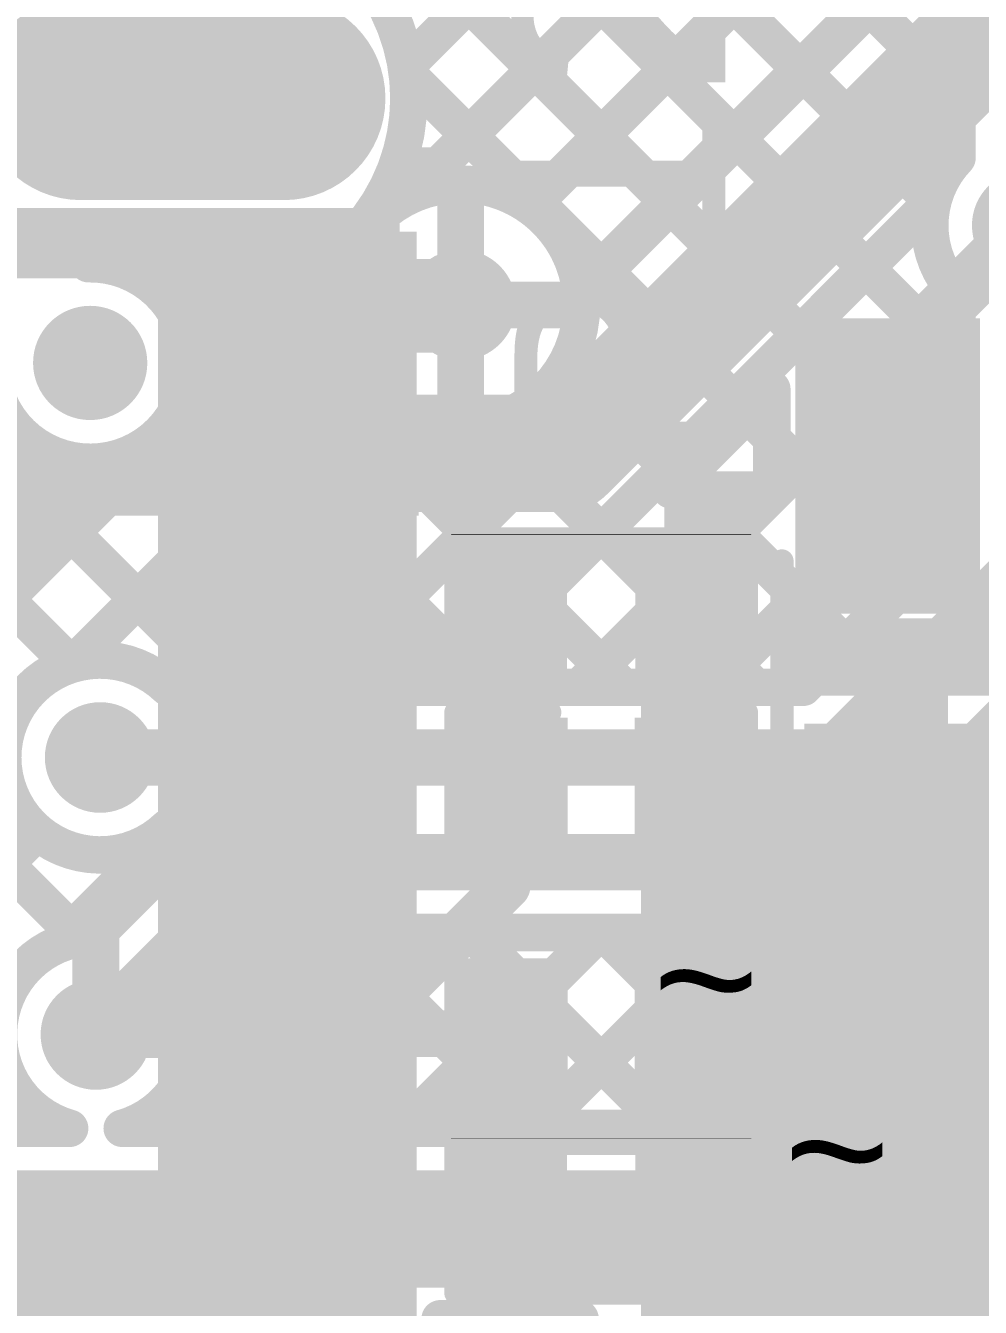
# Model space of a CAD drawing. Header units: millimetres. Extents: x -0.08 to 7.12, y -0.08 to 3.98.
# Drawn here: x 0.1001 to 0.304, y 1.9739 to 2.2477 of the extents above; entities that cross this region are included whole.
import ezdxf

# ---------------------------------------------------------------- set-up
doc = ezdxf.new("R2010")
doc.units = ezdxf.units.MM
doc.header["$MEASUREMENT"] = 0
for name, color, linetype in [('BottomLayer', 5, 'Continuous'), ('BottomSolder', 6, 'Continuous'), ('MultiLayer', 9, 'Continuous'), ('PadHoleLayer', 156, 'Continuous'), ('TopLayer', 1, 'Continuous'), ('TopOverlay', 2, 'Continuous'), ('TopPaste', 8, 'Continuous'), ('TopSolder', 216, 'Continuous'), ('ViaHoleLayer', 16, 'Continuous')]:
    doc.layers.add(name, color=color, linetype=linetype)
doc.styles.add('Arial', font='', dxfattribs={"height": 0.2})
doc.styles.get('Arial').set_extended_font_data('Arial')

# ---------------------------------------------------------------- blocks, each defined once
blk = doc.blocks.new('TYPE_C_31_M_12__19')
at = {"layer": 'BottomLayer'}
h = blk.add_hatch(color=5, dxfattribs=at)
edge = h.paths.add_edge_path()
edge.add_arc((-0.04429, -0.00079), 0.01772, 0, 180)
edge.add_line((-0.06201, -0.00079), (-0.06201, -0.04409))
edge.add_arc((-0.04429, -0.04409), 0.01772, 180, 360)
edge.add_line((-0.02657, -0.04409), (-0.02657, -0.00079))
at = {"layer": 'BottomSolder'}
h = blk.add_hatch(color=6, dxfattribs=at)
edge = h.paths.add_edge_path()
edge.add_arc((-0.04429, -0.00079), 0.02172, 0, 180)
edge.add_line((-0.06601, -0.00079), (-0.06601, -0.04409))
edge.add_arc((-0.04429, -0.04409), 0.02172, 180, 360)
edge.add_line((-0.02257, -0.04409), (-0.02257, -0.00079))
h = blk.add_hatch(color=6, dxfattribs=at)
edge = h.paths.add_edge_path()
edge.add_arc((0.0122, -0.04213), 0.004, 0, 360)
at = {"layer": 'MultiLayer'}
h = blk.add_hatch(color=9, dxfattribs=at)
edge = h.paths.add_edge_path()
edge.add_arc((-0.04429, -0.00079), 0.01772, 0, 180)
edge.add_line((-0.06201, -0.00079), (-0.06201, -0.04409))
edge.add_arc((-0.04429, -0.04409), 0.01772, 180, 360)
edge.add_line((-0.02657, -0.04409), (-0.02657, -0.00079))
at = {"layer": 'PadHoleLayer'}
h = blk.add_hatch(color=156, dxfattribs=at)
edge = h.paths.add_edge_path()
edge.add_arc((-0.04429, -0.04409), 0.01181, 180, 360)
edge.add_line((-0.03248, -0.04409), (-0.03248, -0.00079))
edge.add_arc((-0.04429, -0.00079), 0.01181, 0, 180)
edge.add_line((-0.0561, -0.00079), (-0.0561, -0.04409))
h = blk.add_hatch(color=156, dxfattribs=at)
edge = h.paths.add_edge_path()
edge.add_arc((0.0122, -0.04213), 0.0122, 0, 360)
at = {"layer": 'TopLayer'}
for points in [[(-0.01181, 0.02362), (0.01181, 0.02362), (0.01181, -0.02362), (-0.01181, -0.02362)], [(0.01969, 0.02362), (0.04331, 0.02362), (0.04331, -0.02362), (0.01969, -0.02362)], [(0.05118, 0.02362), (0.06299, 0.02362), (0.06299, -0.02362), (0.05118, -0.02362)], [(0.07087, 0.02362), (0.08268, 0.02362), (0.08268, -0.02362), (0.07087, -0.02362)], [(0.09055, 0.02362), (0.10236, 0.02362), (0.10236, -0.02362), (0.09055, -0.02362)], [(0.11024, 0.02362), (0.12205, 0.02362), (0.12205, -0.02362), (0.11024, -0.02362)], [(0.14173, -0.02362), (0.12992, -0.02362), (0.12992, 0.02362), (0.14173, 0.02362)], [(0.16142, -0.02362), (0.14961, -0.02362), (0.14961, 0.02362), (0.16142, 0.02362)], [(0.1811, -0.02362), (0.16929, -0.02362), (0.16929, 0.02362), (0.1811, 0.02362)], [(0.20079, -0.02362), (0.18898, -0.02362), (0.18898, 0.02362), (0.20079, 0.02362)], [(0.23228, -0.02362), (0.20866, -0.02362), (0.20866, 0.02362), (0.23228, 0.02362)]]:
    blk.add_hatch(color=1, dxfattribs=at).paths.add_polyline_path(points)
h = blk.add_hatch(color=1, dxfattribs=at)
edge = h.paths.add_edge_path()
edge.add_arc((-0.04429, -0.00079), 0.01772, 0, 180)
edge.add_line((-0.06201, -0.00079), (-0.06201, -0.04409))
edge.add_arc((-0.04429, -0.04409), 0.01772, 180, 360)
edge.add_line((-0.02657, -0.04409), (-0.02657, -0.00079))
at = {"layer": 'TopPaste'}
for points in [[(-0.01181, 0.02362), (0.01181, 0.02362), (0.01181, -0.02362), (-0.01181, -0.02362)], [(0.01969, 0.02362), (0.04331, 0.02362), (0.04331, -0.02362), (0.01969, -0.02362)], [(0.05118, 0.02362), (0.06299, 0.02362), (0.06299, -0.02362), (0.05118, -0.02362)], [(0.07087, 0.02362), (0.08268, 0.02362), (0.08268, -0.02362), (0.07087, -0.02362)], [(0.09055, 0.02362), (0.10236, 0.02362), (0.10236, -0.02362), (0.09055, -0.02362)], [(0.11024, 0.02362), (0.12205, 0.02362), (0.12205, -0.02362), (0.11024, -0.02362)], [(0.14173, -0.02362), (0.12992, -0.02362), (0.12992, 0.02362), (0.14173, 0.02362)], [(0.16142, -0.02362), (0.14961, -0.02362), (0.14961, 0.02362), (0.16142, 0.02362)], [(0.1811, -0.02362), (0.16929, -0.02362), (0.16929, 0.02362), (0.1811, 0.02362)], [(0.20079, -0.02362), (0.18898, -0.02362), (0.18898, 0.02362), (0.20079, 0.02362)], [(0.23228, -0.02362), (0.20866, -0.02362), (0.20866, 0.02362), (0.23228, 0.02362)]]:
    blk.add_hatch(color=8, dxfattribs=at).paths.add_polyline_path(points)
at = {"layer": 'TopSolder'}
for points in [[(-0.01581, 0.02762), (0.01581, 0.02762), (0.01581, -0.02762), (-0.01581, -0.02762)], [(0.01569, 0.02762), (0.04731, 0.02762), (0.04731, -0.02762), (0.01569, -0.02762)], [(0.04718, 0.02762), (0.06699, 0.02762), (0.06699, -0.02762), (0.04718, -0.02762)], [(0.06687, 0.02762), (0.08668, 0.02762), (0.08668, -0.02762), (0.06687, -0.02762)], [(0.08655, 0.02762), (0.10636, 0.02762), (0.10636, -0.02762), (0.08655, -0.02762)], [(0.10624, 0.02762), (0.12605, 0.02762), (0.12605, -0.02762), (0.10624, -0.02762)], [(0.14573, -0.02762), (0.12592, -0.02762), (0.12592, 0.02762), (0.14573, 0.02762)], [(0.16542, -0.02762), (0.14561, -0.02762), (0.14561, 0.02762), (0.16542, 0.02762)], [(0.1851, -0.02762), (0.16529, -0.02762), (0.16529, 0.02762), (0.1851, 0.02762)], [(0.20479, -0.02762), (0.18498, -0.02762), (0.18498, 0.02762), (0.20479, 0.02762)], [(0.23628, -0.02762), (0.20466, -0.02762), (0.20466, 0.02762), (0.23628, 0.02762)]]:
    blk.add_hatch(color=216, dxfattribs=at).paths.add_polyline_path(points)
h = blk.add_hatch(color=216, dxfattribs=at)
edge = h.paths.add_edge_path()
edge.add_arc((-0.04429, -0.00079), 0.02172, 0, 180)
edge.add_line((-0.06601, -0.00079), (-0.06601, -0.04409))
edge.add_arc((-0.04429, -0.04409), 0.02172, 180, 360)
edge.add_line((-0.02257, -0.04409), (-0.02257, -0.00079))
h = blk.add_hatch(color=216, dxfattribs=at)
edge = h.paths.add_edge_path()
edge.add_arc((0.0122, -0.04213), 0.004, 0, 360)
blk = doc.blocks.new('R___0402_54')
at = {"layer": 'TopLayer'}
for points in [[(-0.0275, -0.0125), (-0.0275, 0.0125), (-0.0095, 0.0125), (-0.0095, -0.0125)], [(0.0095, -0.0125), (0.0095, 0.0125), (0.0275, 0.0125), (0.0275, -0.0125)]]:
    blk.add_hatch(color=1, dxfattribs=at).paths.add_polyline_path(points)
at = {"layer": 'TopPaste'}
for points in [[(-0.0275, -0.0125), (-0.0275, 0.0125), (-0.0095, 0.0125), (-0.0095, -0.0125)], [(0.0095, -0.0125), (0.0095, 0.0125), (0.0275, 0.0125), (0.0275, -0.0125)]]:
    blk.add_hatch(color=8, dxfattribs=at).paths.add_polyline_path(points)
at = {"layer": 'TopSolder'}
for points in [[(-0.02967, -0.01467), (-0.02967, 0.01467), (-0.00733, 0.01467), (-0.00733, -0.01467)], [(0.00733, -0.01467), (0.00733, 0.01467), (0.02967, 0.01467), (0.02967, -0.01467)]]:
    blk.add_hatch(color=216, dxfattribs=at).paths.add_polyline_path(points)
at = {"layer": 'TopOverlay'}
for points, const_width in [([(-0.031, 0.016), (-0.031, -0.016)], 0.005), ([(0.031, 0.016), (-0.031, 0.016)], 0.005), ([(0.031, 0.016), (0.031, -0.016)], 0.005), ([(0.031, -0.016), (-0.031, -0.016)], 0.005), ([(0.032, -0.017), (-0.032, -0.017)], 0.000127)]:
    blk.add_lwpolyline(points, dxfattribs=dict(at, const_width=const_width))
for points, const_width in [([(-0.03225, 0.016, 1), (-0.02975, 0.016, 1)], 0.0025), ([(-0.03225, 0.016, 1), (-0.02975, 0.016, 1)], 0.0025), ([(0.02975, 0.016, 1), (0.03225, 0.016, 1)], 0.0025), ([(0.02975, 0.016, 1), (0.03225, 0.016, 1)], 0.0025), ([(-0.03225, -0.016, 1), (-0.02975, -0.016, 1)], 0.0025), ([(-0.03225, -0.016, 1), (-0.02975, -0.016, 1)], 0.0025), ([(0.02975, -0.016, 1), (0.03225, -0.016, 1)], 0.0025), ([(0.02975, -0.016, 1), (0.03225, -0.016, 1)], 0.0025), ([(-0.03203, -0.017, 1), (-0.03197, -0.017, 1)], 0.0000635), ([(0.03197, -0.017, 1), (0.03203, -0.017, 1)], 0.0000635)]:
    blk.add_lwpolyline(points, format="xyb", close=True, dxfattribs=dict(at, const_width=const_width))
blk = doc.blocks.new('R___0402_55')
at = {"layer": 'TopLayer'}
for points in [[(-0.0275, -0.0125), (-0.0275, 0.0125), (-0.0095, 0.0125), (-0.0095, -0.0125)], [(0.0095, -0.0125), (0.0095, 0.0125), (0.0275, 0.0125), (0.0275, -0.0125)]]:
    blk.add_hatch(color=1, dxfattribs=at).paths.add_polyline_path(points)
at = {"layer": 'TopPaste'}
for points in [[(-0.0275, -0.0125), (-0.0275, 0.0125), (-0.0095, 0.0125), (-0.0095, -0.0125)], [(0.0095, -0.0125), (0.0095, 0.0125), (0.0275, 0.0125), (0.0275, -0.0125)]]:
    blk.add_hatch(color=8, dxfattribs=at).paths.add_polyline_path(points)
at = {"layer": 'TopSolder'}
for points in [[(-0.02967, -0.01467), (-0.02967, 0.01467), (-0.00733, 0.01467), (-0.00733, -0.01467)], [(0.00733, -0.01467), (0.00733, 0.01467), (0.02967, 0.01467), (0.02967, -0.01467)]]:
    blk.add_hatch(color=216, dxfattribs=at).paths.add_polyline_path(points)
at = {"layer": 'TopOverlay'}
for points, const_width in [([(-0.031, 0.016), (-0.031, -0.016)], 0.005), ([(0.031, 0.016), (-0.031, 0.016)], 0.005), ([(0.031, 0.016), (0.031, -0.016)], 0.005), ([(0.031, -0.016), (-0.031, -0.016)], 0.005), ([(0.032, -0.017), (-0.032, -0.017)], 0.000127)]:
    blk.add_lwpolyline(points, dxfattribs=dict(at, const_width=const_width))
for points, const_width in [([(-0.03225, 0.016, 1), (-0.02975, 0.016, 1)], 0.0025), ([(-0.03225, 0.016, 1), (-0.02975, 0.016, 1)], 0.0025), ([(0.02975, 0.016, 1), (0.03225, 0.016, 1)], 0.0025), ([(0.02975, 0.016, 1), (0.03225, 0.016, 1)], 0.0025), ([(-0.03225, -0.016, 1), (-0.02975, -0.016, 1)], 0.0025), ([(-0.03225, -0.016, 1), (-0.02975, -0.016, 1)], 0.0025), ([(0.02975, -0.016, 1), (0.03225, -0.016, 1)], 0.0025), ([(0.02975, -0.016, 1), (0.03225, -0.016, 1)], 0.0025), ([(-0.03203, -0.017, 1), (-0.03197, -0.017, 1)], 0.0000635), ([(0.03197, -0.017, 1), (0.03203, -0.017, 1)], 0.0000635)]:
    blk.add_lwpolyline(points, format="xyb", close=True, dxfattribs=dict(at, const_width=const_width))
blk = doc.blocks.new('SOT_143_4__86')
at = {"layer": 'TopLayer'}
for points in [[(0.11417, 0.02362), (0.11417, -0.00787), (0.05906, -0.00787), (0.05906, 0.02362)], [(0.02756, 0.02165), (0.02756, -0.02165), (-0.02756, -0.02165), (-0.02756, 0.02165)], [(0.02756, -0.05118), (0.02756, -0.08268), (-0.02756, -0.08268), (-0.02756, -0.05118)], [(0.11417, -0.05118), (0.11417, -0.08268), (0.05906, -0.08268), (0.05906, -0.05118)]]:
    blk.add_hatch(color=1, dxfattribs=at).paths.add_polyline_path(points)
at = {"layer": 'TopPaste'}
for points in [[(0.11417, 0.02362), (0.11417, -0.00787), (0.05906, -0.00787), (0.05906, 0.02362)], [(0.02756, 0.02165), (0.02756, -0.02165), (-0.02756, -0.02165), (-0.02756, 0.02165)], [(0.02756, -0.05118), (0.02756, -0.08268), (-0.02756, -0.08268), (-0.02756, -0.05118)], [(0.11417, -0.05118), (0.11417, -0.08268), (0.05906, -0.08268), (0.05906, -0.05118)]]:
    blk.add_hatch(color=8, dxfattribs=at).paths.add_polyline_path(points)
at = {"layer": 'TopSolder'}
for points in [[(0.11817, 0.02762), (0.11817, -0.01187), (0.05506, -0.01187), (0.05506, 0.02762)], [(0.03156, 0.02565), (0.03156, -0.02565), (-0.03156, -0.02565), (-0.03156, 0.02565)], [(0.03156, -0.04718), (0.03156, -0.08668), (-0.03156, -0.08668), (-0.03156, -0.04718)], [(0.11817, -0.04718), (0.11817, -0.08668), (0.05506, -0.08668), (0.05506, -0.04718)]]:
    blk.add_hatch(color=216, dxfattribs=at).paths.add_polyline_path(points)
at = {"layer": 'TopOverlay', "const_width": 0.005}
for points in [[(0.02394, 0.03047), (0.06632, 0.03047)], [(-0.039, 0.004), (-0.034, -0.001)], [(-0.039, 0.004), (-0.039, -0.006)], [(-0.034, -0.001), (-0.039, -0.006)], [(0.06936, -0.01678), (0.06936, -0.04241)], [(0.01634, -0.03082), (0.01634, -0.04315)], [(0.02762, -0.08953), (0.06289, -0.08953)]]:
    blk.add_lwpolyline(points, dxfattribs=at)
at = {"layer": 'TopOverlay', "const_width": 0.0025}
for points in [[(0.02269, 0.03047, 1), (0.02519, 0.03047, 1)], [(0.06507, 0.03047, 1), (0.06757, 0.03047, 1)], [(-0.04025, 0.004, 1), (-0.03775, 0.004, 1)], [(-0.04025, 0.004, 1), (-0.03775, 0.004, 1)], [(-0.03525, -0.001, 1), (-0.03275, -0.001, 1)], [(-0.03525, -0.001, 1), (-0.03275, -0.001, 1)], [(-0.04025, -0.006, 1), (-0.03775, -0.006, 1)], [(-0.04025, -0.006, 1), (-0.03775, -0.006, 1)], [(0.06811, -0.01678, 1), (0.07061, -0.01678, 1)], [(0.01509, -0.03082, 1), (0.01759, -0.03082, 1)], [(0.01509, -0.04315, 1), (0.01759, -0.04315, 1)], [(0.06811, -0.04241, 1), (0.07061, -0.04241, 1)], [(0.02637, -0.08953, 1), (0.02887, -0.08953, 1)], [(0.06164, -0.08953, 1), (0.06414, -0.08953, 1)]]:
    blk.add_lwpolyline(points, format="xyb", close=True, dxfattribs=at)
blk = doc.blocks.new('C___0402_89')
at = {"layer": 'TopLayer'}
for points in [[(-0.0275, -0.0125), (-0.0275, 0.0125), (-0.0095, 0.0125), (-0.0095, -0.0125)], [(0.0095, -0.0125), (0.0095, 0.0125), (0.0275, 0.0125), (0.0275, -0.0125)]]:
    blk.add_hatch(color=1, dxfattribs=at).paths.add_polyline_path(points)
at = {"layer": 'TopPaste'}
for points in [[(-0.0275, -0.0125), (-0.0275, 0.0125), (-0.0095, 0.0125), (-0.0095, -0.0125)], [(0.0095, -0.0125), (0.0095, 0.0125), (0.0275, 0.0125), (0.0275, -0.0125)]]:
    blk.add_hatch(color=8, dxfattribs=at).paths.add_polyline_path(points)
at = {"layer": 'TopSolder'}
for points in [[(-0.02986, -0.01486), (-0.02986, 0.01486), (-0.00714, 0.01486), (-0.00714, -0.01486)], [(0.00714, -0.01486), (0.00714, 0.01486), (0.02986, 0.01486), (0.02986, -0.01486)]]:
    blk.add_hatch(color=216, dxfattribs=at).paths.add_polyline_path(points)
at = {"layer": 'TopOverlay', "const_width": 0.005}
for points in [[(-0.031, -0.016), (-0.031, 0.016)], [(-0.031, 0.016), (-0.011, 0.016)], [(0.011, 0.016), (0.031, 0.016)], [(0.031, -0.016), (0.031, 0.016)], [(-0.031, -0.016), (-0.011, -0.016)], [(0.011, -0.016), (0.031, -0.016)]]:
    blk.add_lwpolyline(points, dxfattribs=at)
at = {"layer": 'TopOverlay', "const_width": 0.0025}
for points in [[(-0.03225, 0.016, 1), (-0.02975, 0.016, 1)], [(-0.03225, 0.016, 1), (-0.02975, 0.016, 1)], [(-0.01225, 0.016, 1), (-0.00975, 0.016, 1)], [(0.00975, 0.016, 1), (0.01225, 0.016, 1)], [(0.02975, 0.016, 1), (0.03225, 0.016, 1)], [(0.02975, 0.016, 1), (0.03225, 0.016, 1)], [(-0.03225, -0.016, 1), (-0.02975, -0.016, 1)], [(-0.03225, -0.016, 1), (-0.02975, -0.016, 1)], [(-0.01225, -0.016, 1), (-0.00975, -0.016, 1)], [(0.00975, -0.016, 1), (0.01225, -0.016, 1)], [(0.02975, -0.016, 1), (0.03225, -0.016, 1)], [(0.02975, -0.016, 1), (0.03225, -0.016, 1)]]:
    blk.add_lwpolyline(points, format="xyb", close=True, dxfattribs=at)
blk = doc.blocks.new('C___0402_90')
at = {"layer": 'TopLayer'}
for points in [[(-0.0275, -0.0125), (-0.0275, 0.0125), (-0.0095, 0.0125), (-0.0095, -0.0125)], [(0.0095, -0.0125), (0.0095, 0.0125), (0.0275, 0.0125), (0.0275, -0.0125)]]:
    blk.add_hatch(color=1, dxfattribs=at).paths.add_polyline_path(points)
at = {"layer": 'TopPaste'}
for points in [[(-0.0275, -0.0125), (-0.0275, 0.0125), (-0.0095, 0.0125), (-0.0095, -0.0125)], [(0.0095, -0.0125), (0.0095, 0.0125), (0.0275, 0.0125), (0.0275, -0.0125)]]:
    blk.add_hatch(color=8, dxfattribs=at).paths.add_polyline_path(points)
at = {"layer": 'TopSolder'}
for points in [[(-0.02986, -0.01486), (-0.02986, 0.01486), (-0.00714, 0.01486), (-0.00714, -0.01486)], [(0.00714, -0.01486), (0.00714, 0.01486), (0.02986, 0.01486), (0.02986, -0.01486)]]:
    blk.add_hatch(color=216, dxfattribs=at).paths.add_polyline_path(points)
at = {"layer": 'TopOverlay', "const_width": 0.005}
for points in [[(-0.031, 0.016), (-0.011, 0.016)], [(-0.031, -0.016), (-0.031, 0.016)], [(0.011, 0.016), (0.031, 0.016)], [(0.031, -0.016), (0.031, 0.016)], [(-0.031, -0.016), (-0.011, -0.016)], [(0.011, -0.016), (0.031, -0.016)]]:
    blk.add_lwpolyline(points, dxfattribs=at)
at = {"layer": 'TopOverlay', "const_width": 0.0025}
for points in [[(-0.03225, 0.016, 1), (-0.02975, 0.016, 1)], [(-0.03225, 0.016, 1), (-0.02975, 0.016, 1)], [(-0.01225, 0.016, 1), (-0.00975, 0.016, 1)], [(0.00975, 0.016, 1), (0.01225, 0.016, 1)], [(0.02975, 0.016, 1), (0.03225, 0.016, 1)], [(0.02975, 0.016, 1), (0.03225, 0.016, 1)], [(-0.03225, -0.016, 1), (-0.02975, -0.016, 1)], [(-0.03225, -0.016, 1), (-0.02975, -0.016, 1)], [(-0.01225, -0.016, 1), (-0.00975, -0.016, 1)], [(0.00975, -0.016, 1), (0.01225, -0.016, 1)], [(0.02975, -0.016, 1), (0.03225, -0.016, 1)], [(0.02975, -0.016, 1), (0.03225, -0.016, 1)]]:
    blk.add_lwpolyline(points, format="xyb", close=True, dxfattribs=at)

msp = doc.modelspace()

# ---------------------------------------------------------------- hatches: boundary and pattern name
at = {"layer": 'BottomLayer'}
h = msp.add_hatch(color=5, dxfattribs=at)
edge = h.paths.add_edge_path()
edge.add_arc((0.314, 2.205), 0.01181, 0, 360)
h = msp.add_hatch(color=5, dxfattribs=at)
edge = h.paths.add_edge_path()
edge.add_arc((0.193, 2.188), 0.01181, 0, 360)
h = msp.add_hatch(color=5, dxfattribs=at)
edge = h.paths.add_edge_path()
edge.add_arc((0.116, 2.09137), 0.01181, 0, 360)
h = msp.add_hatch(color=5, dxfattribs=at)
edge = h.paths.add_edge_path()
edge.add_arc((0.11509, 2.03222), 0.01181, 0, 360)
at = {"layer": 'TopLayer'}
h = msp.add_hatch(color=1, dxfattribs=at)
edge = h.paths.add_edge_path()
edge.add_arc((0.314, 2.205), 0.01181, 0, 360)
for points in [[(0.078, 2.19369), (0.18, 2.19369), (0.18, 2.20869), (0.078, 2.20869)], [(0.097, 2.143), (0.184, 2.143), (0.184, 2.158), (0.097, 2.158)], [(0.234, 1.925), (0.314, 1.925), (0.314, 2.096), (0.234, 2.096)], [(0.097, 1.96569), (0.179, 1.96569), (0.179, 1.98069), (0.097, 1.98069)]]:
    msp.add_hatch(color=1, dxfattribs=at).paths.add_polyline_path(points)
h = msp.add_hatch(color=1, dxfattribs=at)
edge = h.paths.add_edge_path()
edge.add_arc((0.193, 2.188), 0.01181, 0, 360)
h = msp.add_hatch(color=1, dxfattribs=at)
edge = h.paths.add_edge_path()
edge.add_arc((0.116, 2.09137), 0.01181, 0, 360)
h = msp.add_hatch(color=1, dxfattribs=at)
edge = h.paths.add_edge_path()
edge.add_arc((0.11509, 2.03222), 0.01181, 0, 360)
at = {"layer": 'ViaHoleLayer'}
h = msp.add_hatch(color=16, dxfattribs=at)
edge = h.paths.add_edge_path()
edge.add_arc((0.193, 2.188), 0.00591, 0, 360)
h = msp.add_hatch(color=16, dxfattribs=at)
edge = h.paths.add_edge_path()
edge.add_arc((0.116, 2.09137), 0.00591, 0, 360)
h = msp.add_hatch(color=16, dxfattribs=at)
edge = h.paths.add_edge_path()
edge.add_arc((0.11509, 2.03222), 0.00591, 0, 360)

# ---------------------------------------------------------------- linework, layer by layer
at = {"layer": 'BottomLayer'}
for points, const_width in [([(0.06247, 2.38474), (0.299, 2.14822)], 0.008), ([(0.09076, 2.38474), (0.299, 2.1765)], 0.008), ([(0.11904, 2.38474), (0.2938, 2.20999)], 0.008), ([(0.14732, 2.38474), (0.299, 2.23307)], 0.008), ([(0.18135, 2.23908), (0.32702, 2.38474)], 0.008), ([(0.18182, 2.21127), (0.3553, 2.38474)], 0.008), ([(0.20791, 2.20907), (0.38359, 2.38474)], 0.008), ([(0.26558, 2.01218), (0.5464, 2.293)], 0.008), ([(0.29386, 2.01218), (0.57468, 2.293)], 0.008), ([(0.299, 2.21943), (0.299, 2.286)], 0.008), ([(0.21858, 2.19145), (0.299, 2.27187)], 0.008), ([(0.16178, 2.10637), (0.299, 2.24359)], 0.008), ([(0.01093, 2.23829), (0.14285, 2.10637)], 0.008), ([(0.18161, 2.23732), (0.28936, 2.12957)], 0.008), ([(0.00676, 2.21418), (0.10973, 2.11121)], 0.008), ([(0.17747, 2.21318), (0.18022, 2.21043)], 0.008), ([(0.193, 2.188), (0.193, 2.20981)], 0.01), ([(0.19006, 2.10637), (0.29383, 2.21014)], 0.008), ([(0.088, 2.20069), (0.10981, 2.20069)], 0.01), ([(-0.022, 2.00744), (0.16973, 2.19918)], 0.008), ([(0.16453, 2.19784), (0.16799, 2.19437)], 0.008), ([(0.12977, 2.18965), (0.13946, 2.18965)], 0.008), ([(0.14416, 2.18991), (0.22771, 2.10637)], 0.008), ([(0.17119, 2.188), (0.193, 2.188)], 0.01), ([(0.193, 2.16619), (0.193, 2.188)], 0.01), ([(0.193, 2.188), (0.21481, 2.188)], 0.01), ([(0.299, 2.13921), (0.299, 2.19057)], 0.008), ([(-0.022, 2.18637), (0.11163, 2.05274)], 0.008), ([(0.21835, 2.10637), (0.299, 2.18702)], 0.008), ([(0.21543, 2.17522), (0.27522, 2.11543)], 0.008), ([(0.1102, 2.11136), (0.17193, 2.17309)], 0.008), ([(0.13461, 2.17118), (0.19942, 2.10637)], 0.008), ([(0.1335, 2.10637), (0.18955, 2.16242)], 0.008), ([(0.19937, 2.16299), (0.25599, 2.10637)], 0.008), ([(-0.022, 2.03573), (0.10103, 2.15875)], 0.008), ([(0.24663, 2.10637), (0.299, 2.15874)], 0.008), ([(0.12162, 2.15588), (0.17114, 2.10637)], 0.008), ([(0.28, 2.069), (0.359, 2.148)], 0.012), ([(0.26616, 2.10637), (0.299, 2.13921)], 0.008), ([(0.29061, 2.0584), (0.3696, 2.13739)], 0.008), ([(0.27237, 2.09137), (0.314, 2.133)], 0.012), ([(0.13043, 2.10637), (0.26616, 2.10637)], 0.008), ([(0.116, 2.09137), (0.27237, 2.09137)], 0.012), ([(0.10665, 2.05124), (0.13178, 2.07637)], 0.008), ([(0.11469, 2.05303), (0.13803, 2.07637)], 0.008), ([(0.13043, 2.07637), (0.13803, 2.07637)], 0.008), ([(-0.022, 1.95087), (0.10259, 2.07546)], 0.008), ([(0.11509, 2.03222), (0.15187, 2.069)], 0.012), ([(0.12139, 2.07127), (0.12716, 2.0655)], 0.008), ([(0.15187, 2.069), (0.28, 2.069)], 0.012), ([(0.29729, 2.06507), (0.33767, 2.02469)], 0.008), ([(0.13183, 2.01985), (0.16598, 2.054)], 0.008), ([(0.1359, 2.03181), (0.15809, 2.054)], 0.008), ([(0.15244, 2.01218), (0.19426, 2.054)], 0.008), ([(0.15809, 2.054), (0.28, 2.054)], 0.008), ([(0.16694, 2.054), (0.20876, 2.01218)], 0.008), ([(0.18073, 2.01218), (0.22255, 2.054)], 0.008), ([(0.19523, 2.054), (0.23704, 2.01218)], 0.008), ([(0.20901, 2.01218), (0.25083, 2.054)], 0.008), ([(0.22351, 2.054), (0.26533, 2.01218)], 0.008), ([(0.2373, 2.01218), (0.27912, 2.054)], 0.008), ([(0.25179, 2.054), (0.29361, 2.01218)], 0.008), ([(0.28008, 2.054), (0.3219, 2.01218)], 0.008), ([(0.14837, 2.04428), (0.18048, 2.01218)], 0.008), ([(0.13562, 2.02876), (0.15219, 2.01218)], 0.008), ([(0.09587, 2.01218), (0.10079, 2.0171)], 0.008), ([(0.12416, 2.01218), (0.12746, 2.01548)], 0.008), ([(0.08432, 2.01218), (0.10948, 2.01218)], 0.008), ([(0.12071, 2.01218), (0.32516, 2.01218)], 0.008), ([(0.08432, 1.99068), (0.33407, 1.99068)], 0.025)]:
    msp.add_lwpolyline(points, dxfattribs=dict(at, const_width=const_width))
at = {"layer": 'BottomLayer', "const_width": 0.008}
for points in [[(0.08558, 2.22638, -0.454477), (0.12765, 2.27458)], [(0.13946, 2.27458, -0.414214), (0.18193, 2.23212)], [(0.18193, 2.23212, -0.414214), (0.13946, 2.18965)], [(0.299, 2.19057, -0.402826), (0.299, 2.21943)], [(0.11381, 2.20069, -0.037557), (0.11352, 2.19682)], [(0.11352, 2.19682, -0.219518), (0.12977, 2.18965)], [(0.11352, 2.19682, -0.219518), (0.12977, 2.18965)], [(0.12977, 2.18965, -0.18277), (0.13508, 2.17562)], [(0.12977, 2.18965, -0.18277), (0.13508, 2.17562)], [(0.13508, 2.17562, -0.992442), (0.09267, 2.1753)], [(0.13508, 2.17562, -0.992442), (0.09267, 2.1753)], [(0.13043, 2.07637, -2.349106), (0.13043, 2.10637)], [(0.29061, 2.05839, -0.198912), (0.28, 2.054)], [(0.2906, 2.05839, -0.198764), (0.28, 2.054)], [(0.10948, 2.01218, -0.863458), (0.11469, 2.05303)], [(0.1359, 2.03181, -0.330897), (0.12071, 2.01218)]]:
    msp.add_lwpolyline(points, format="xyb", dxfattribs=at)
at = {"layer": 'BottomLayer'}
for points, const_width in [([(0.297, 2.24359, 1), (0.301, 2.24359, 1)], 0.004), ([(0.17935, 2.23908, 1), (0.18335, 2.23908, 1)], 0.004), ([(0.17961, 2.23732, 1), (0.18361, 2.23732, 1)], 0.004), ([(0.297, 2.23307, 1), (0.301, 2.23307, 1)], 0.004), ([(0.17993, 2.23212, 1), (0.18393, 2.23212, 1)], 0.004), ([(0.17993, 2.23212, 1), (0.18393, 2.23212, 1)], 0.004), ([(0.297, 2.21943, 1), (0.301, 2.21943, 1)], 0.004), ([(0.297, 2.21943, 1), (0.301, 2.21943, 1)], 0.004), ([(0.21881, 2.188, 1), (0.16719, 2.188, 1)], 0.008), ([(0.17547, 2.21318, 1), (0.17947, 2.21318, 1)], 0.004), ([(0.17822, 2.21043, 1), (0.18222, 2.21043, 1)], 0.004), ([(0.17982, 2.21127, 1), (0.18382, 2.21127, 1)], 0.004), ([(0.1905, 2.20981, 1), (0.1955, 2.20981, 1)], 0.005), ([(0.20591, 2.20907, 1), (0.20991, 2.20907, 1)], 0.004), ([(0.2918, 2.20999, 1), (0.2958, 2.20999, 1)], 0.004), ([(0.29183, 2.21014, 1), (0.29583, 2.21014, 1)], 0.004), ([(0.10731, 2.20069, 1), (0.11231, 2.20069, 1)], 0.005), ([(0.11181, 2.20069, 1), (0.11581, 2.20069, 1)], 0.004), ([(0.11152, 2.19682, 1), (0.11552, 2.19682, 1)], 0.004), ([(0.11152, 2.19682, 1), (0.11552, 2.19682, 1)], 0.004), ([(0.11152, 2.19682, 1), (0.11552, 2.19682, 1)], 0.004), ([(0.16253, 2.19784, 1), (0.16653, 2.19784, 1)], 0.004), ([(0.16773, 2.19918, 1), (0.17173, 2.19918, 1)], 0.004), ([(0.16599, 2.19437, 1), (0.16999, 2.19437, 1)], 0.004), ([(0.21658, 2.19145, 1), (0.22058, 2.19145, 1)], 0.004), ([(0.12777, 2.18965, 1), (0.13177, 2.18965, 1)], 0.004), ([(0.12777, 2.18965, 1), (0.13177, 2.18965, 1)], 0.004), ([(0.12777, 2.18965, 1), (0.13177, 2.18965, 1)], 0.004), ([(0.12777, 2.18965, 1), (0.13177, 2.18965, 1)], 0.004), ([(0.12777, 2.18965, 1), (0.13177, 2.18965, 1)], 0.004), ([(0.13746, 2.18965, 1), (0.14146, 2.18965, 1)], 0.004), ([(0.13746, 2.18965, 1), (0.14146, 2.18965, 1)], 0.004), ([(0.14216, 2.18991, 1), (0.14616, 2.18991, 1)], 0.004), ([(0.16869, 2.188, 1), (0.17369, 2.188, 1)], 0.005), ([(0.1905, 2.188, 1), (0.1955, 2.188, 1)], 0.005), ([(0.1905, 2.188, 1), (0.1955, 2.188, 1)], 0.005), ([(0.1905, 2.188, 1), (0.1955, 2.188, 1)], 0.005), ([(0.1905, 2.188, 1), (0.1955, 2.188, 1)], 0.005), ([(0.21231, 2.188, 1), (0.21731, 2.188, 1)], 0.005), ([(0.297, 2.19057, 1), (0.301, 2.19057, 1)], 0.004), ([(0.297, 2.19057, 1), (0.301, 2.19057, 1)], 0.004), ([(0.16519, 2.188, 1), (0.16919, 2.188, 1)], 0.004), ([(0.21681, 2.188, 1), (0.22081, 2.188, 1)], 0.004), ([(0.297, 2.18702, 1), (0.301, 2.18702, 1)], 0.004), ([(0.13308, 2.17562, 1), (0.13708, 2.17562, 1)], 0.004), ([(0.13308, 2.17562, 1), (0.13708, 2.17562, 1)], 0.004), ([(0.13308, 2.17562, 1), (0.13708, 2.17562, 1)], 0.004), ([(0.13308, 2.17562, 1), (0.13708, 2.17562, 1)], 0.004), ([(0.21343, 2.17522, 1), (0.21743, 2.17522, 1)], 0.004), ([(0.297, 2.1765, 1), (0.301, 2.1765, 1)], 0.004), ([(0.16993, 2.17309, 1), (0.17393, 2.17309, 1)], 0.004), ([(0.13261, 2.17118, 1), (0.13661, 2.17118, 1)], 0.004), ([(0.1905, 2.16619, 1), (0.1955, 2.16619, 1)], 0.005), ([(0.18755, 2.16242, 1), (0.19155, 2.16242, 1)], 0.004), ([(0.19737, 2.16299, 1), (0.20137, 2.16299, 1)], 0.004), ([(0.09903, 2.15875, 1), (0.10303, 2.15875, 1)], 0.004), ([(0.297, 2.15874, 1), (0.301, 2.15874, 1)], 0.004), ([(0.11962, 2.15588, 1), (0.12362, 2.15588, 1)], 0.004), ([(0.297, 2.14822, 1), (0.301, 2.14822, 1)], 0.004), ([(0.297, 2.13921, 1), (0.301, 2.13921, 1)], 0.004), ([(0.297, 2.13921, 1), (0.301, 2.13921, 1)], 0.004), ([(0.28736, 2.12957, 1), (0.29136, 2.12957, 1)], 0.004), ([(0.27322, 2.11543, 1), (0.27722, 2.11543, 1)], 0.004), ([(0.10773, 2.11121, 1), (0.11173, 2.11121, 1)], 0.004), ([(0.1082, 2.11136, 1), (0.1122, 2.11136, 1)], 0.004), ([(0.12843, 2.10637, 1), (0.13243, 2.10637, 1)], 0.004), ([(0.12843, 2.10637, 1), (0.13243, 2.10637, 1)], 0.004), ([(0.1315, 2.10637, 1), (0.1355, 2.10637, 1)], 0.004), ([(0.14085, 2.10637, 1), (0.14485, 2.10637, 1)], 0.004), ([(0.15978, 2.10637, 1), (0.16378, 2.10637, 1)], 0.004), ([(0.16914, 2.10637, 1), (0.17314, 2.10637, 1)], 0.004), ([(0.18806, 2.10637, 1), (0.19206, 2.10637, 1)], 0.004), ([(0.19742, 2.10637, 1), (0.20142, 2.10637, 1)], 0.004), ([(0.21635, 2.10637, 1), (0.22035, 2.10637, 1)], 0.004), ([(0.22571, 2.10637, 1), (0.22971, 2.10637, 1)], 0.004), ([(0.24463, 2.10637, 1), (0.24863, 2.10637, 1)], 0.004), ([(0.25399, 2.10637, 1), (0.25799, 2.10637, 1)], 0.004), ([(0.26416, 2.10637, 1), (0.26816, 2.10637, 1)], 0.004), ([(0.26416, 2.10637, 1), (0.26816, 2.10637, 1)], 0.004), ([(0.113, 2.09137, 1), (0.119, 2.09137, 1)], 0.006), ([(0.26937, 2.09137, 1), (0.27537, 2.09137, 1)], 0.006), ([(0.26937, 2.09137, 1), (0.27537, 2.09137, 1)], 0.006), ([(0.12843, 2.07637, 1), (0.13243, 2.07637, 1)], 0.004), ([(0.12843, 2.07637, 1), (0.13243, 2.07637, 1)], 0.004), ([(0.12978, 2.07637, 1), (0.13378, 2.07637, 1)], 0.004), ([(0.13603, 2.07637, 1), (0.14003, 2.07637, 1)], 0.004), ([(0.13603, 2.07637, 1), (0.14003, 2.07637, 1)], 0.004), ([(0.10059, 2.07546, 1), (0.10459, 2.07546, 1)], 0.004), ([(0.11939, 2.07127, 1), (0.12339, 2.07127, 1)], 0.004), ([(0.14887, 2.069, 1), (0.15487, 2.069, 1)], 0.006), ([(0.14887, 2.069, 1), (0.15487, 2.069, 1)], 0.006), ([(0.277, 2.069, 1), (0.283, 2.069, 1)], 0.006), ([(0.277, 2.069, 1), (0.283, 2.069, 1)], 0.006), ([(0.12516, 2.0655, 1), (0.12916, 2.0655, 1)], 0.004), ([(0.29529, 2.06507, 1), (0.29929, 2.06507, 1)], 0.004), ([(0.2886, 2.05839, 1), (0.2926, 2.05839, 1)], 0.004), ([(0.28861, 2.0584, 1), (0.29261, 2.0584, 1)], 0.004), ([(0.28861, 2.05839, 1), (0.29261, 2.05839, 1)], 0.004), ([(0.10963, 2.05274, 1), (0.11363, 2.05274, 1)], 0.004), ([(0.11269, 2.05303, 1), (0.11669, 2.05303, 1)], 0.004), ([(0.11269, 2.05303, 1), (0.11669, 2.05303, 1)], 0.004), ([(0.15609, 2.054, 1), (0.16009, 2.054, 1)], 0.004), ([(0.15609, 2.054, 1), (0.16009, 2.054, 1)], 0.004), ([(0.16398, 2.054, 1), (0.16798, 2.054, 1)], 0.004), ([(0.16494, 2.054, 1), (0.16894, 2.054, 1)], 0.004), ([(0.19226, 2.054, 1), (0.19626, 2.054, 1)], 0.004), ([(0.19323, 2.054, 1), (0.19723, 2.054, 1)], 0.004), ([(0.22055, 2.054, 1), (0.22455, 2.054, 1)], 0.004), ([(0.22151, 2.054, 1), (0.22551, 2.054, 1)], 0.004), ([(0.24883, 2.054, 1), (0.25283, 2.054, 1)], 0.004), ([(0.24979, 2.054, 1), (0.25379, 2.054, 1)], 0.004), ([(0.27712, 2.054, 1), (0.28112, 2.054, 1)], 0.004), ([(0.278, 2.054, 1), (0.282, 2.054, 1)], 0.004), ([(0.278, 2.054, 1), (0.282, 2.054, 1)], 0.004), ([(0.278, 2.054, 1), (0.282, 2.054, 1)], 0.004), ([(0.27808, 2.054, 1), (0.28208, 2.054, 1)], 0.004), ([(0.10465, 2.05124, 1), (0.10865, 2.05124, 1)], 0.004), ([(0.14637, 2.04428, 1), (0.15037, 2.04428, 1)], 0.004), ([(0.11209, 2.03222, 1), (0.11809, 2.03222, 1)], 0.006), ([(0.1339, 2.03181, 1), (0.1379, 2.03181, 1)], 0.004), ([(0.1339, 2.03181, 1), (0.1379, 2.03181, 1)], 0.004), ([(0.13362, 2.02876, 1), (0.13762, 2.02876, 1)], 0.004), ([(0.12983, 2.01985, 1), (0.13383, 2.01985, 1)], 0.004), ([(0.09879, 2.0171, 1), (0.10279, 2.0171, 1)], 0.004), ([(0.12546, 2.01548, 1), (0.12946, 2.01548, 1)], 0.004), ([(0.10748, 2.01218, 1), (0.11148, 2.01218, 1)], 0.004), ([(0.10748, 2.01218, 1), (0.11148, 2.01218, 1)], 0.004), ([(0.11871, 2.01218, 1), (0.12271, 2.01218, 1)], 0.004), ([(0.11871, 2.01218, 1), (0.12271, 2.01218, 1)], 0.004), ([(0.12216, 2.01218, 1), (0.12616, 2.01218, 1)], 0.004), ([(0.15019, 2.01218, 1), (0.15419, 2.01218, 1)], 0.004), ([(0.15044, 2.01218, 1), (0.15444, 2.01218, 1)], 0.004), ([(0.17848, 2.01218, 1), (0.18248, 2.01218, 1)], 0.004), ([(0.17873, 2.01218, 1), (0.18273, 2.01218, 1)], 0.004), ([(0.20676, 2.01218, 1), (0.21076, 2.01218, 1)], 0.004), ([(0.20701, 2.01218, 1), (0.21101, 2.01218, 1)], 0.004), ([(0.23504, 2.01218, 1), (0.23904, 2.01218, 1)], 0.004), ([(0.2353, 2.01218, 1), (0.2393, 2.01218, 1)], 0.004), ([(0.26333, 2.01218, 1), (0.26733, 2.01218, 1)], 0.004), ([(0.26358, 2.01218, 1), (0.26758, 2.01218, 1)], 0.004), ([(0.29161, 2.01218, 1), (0.29561, 2.01218, 1)], 0.004), ([(0.29186, 2.01218, 1), (0.29586, 2.01218, 1)], 0.004)]:
    msp.add_lwpolyline(points, format="xyb", close=True, dxfattribs=dict(at, const_width=const_width))
at = {"layer": 'TopLayer'}
for points, const_width in [([(0.18135, 2.23908), (0.32689, 2.38462)], 0.008), ([(0.18824, 2.21769), (0.32689, 2.35633)], 0.008), ([(0.17309, 2.33069), (0.26619, 2.23759)], 0.008), ([(0.20791, 2.20907), (0.32689, 2.32805)], 0.008), ([(0.15895, 2.31655), (0.25205, 2.22345)], 0.008), ([(0.14416, 2.30305), (0.2379, 2.20931)], 0.008), ([(0.21858, 2.19145), (0.32689, 2.29976)], 0.008), ([(0.21872, 2.19013), (0.32689, 2.29829)], 0.008), ([(0.21533, 2.15633), (0.34839, 2.28939)], 0.025), ([(-0.03101, 2.23212), (0.13356, 2.23212)], 0.025), ([(0.18161, 2.23732), (0.22376, 2.19517)], 0.008), ([(0.1794, 2.21769), (0.189, 2.21769)], 0.008), ([(0.189, 2.21364), (0.189, 2.21769)], 0.008), ([(0.193, 2.188), (0.193, 2.20981)], 0.01), ([(0.29394, 2.18494), (0.314, 2.205)], 0.012), ([(0.193, 2.188), (0.193, 2.189)], 0.02), ([(0.193, 2.18783), (0.193, 2.188)], 0.02), ([(0.156, 2.18783), (0.193, 2.18783)], 0.02), ([(0.14419, 2.18783), (0.156, 2.18783)], 0.012), ([(0.193, 2.188), (0.21481, 2.188)], 0.01), ([(0.29394, 2.16336), (0.29394, 2.18494)], 0.012), ([(0.23791, 2.1485), (0.25945, 2.17004)], 0.008), ([(0.25945, 2.1485), (0.25945, 2.17004)], 0.008), ([(0.156, 2.15633), (0.21533, 2.15633)], 0.025), ([(0.25417, 2.16476), (0.25945, 2.15948)], 0.008), ([(0.2842, 2.15361), (0.29394, 2.16336)], 0.012), ([(0.15109, 2.15142), (0.156, 2.15633)], 0.012), ([(0.07, 2.116), (0.10251, 2.14851)], 0.022), ([(0.23791, 2.1485), (0.25945, 2.1485)], 0.008), ([(0.2415, 2.122), (0.2415, 2.1445)], 0.01), ([(0.30539, 2.10856), (0.33425, 2.13742)], 0.008), ([(0.2415, 2.085), (0.2415, 2.1175)], 0.02), ([(0.2645, 2.1115), (0.2645, 2.11706)], 0.008), ([(0.2645, 2.11706), (0.30894, 2.11706)], 0.008), ([(0.27359, 2.11706), (0.28209, 2.10856)], 0.008), ([(0.27711, 2.10856), (0.2856, 2.11706)], 0.008), ([(0.30188, 2.11706), (0.31037, 2.10856)], 0.008), ([(0.156, 2.11106), (0.15603, 2.11103)], 0.012), ([(0.15603, 2.11103), (0.20347, 2.11103)], 0.012), ([(0.20347, 2.11103), (0.2035, 2.111)], 0.012), ([(0.2645, 2.10856), (0.32772, 2.10856)], 0.008), ([(0.29207, 2.067), (0.29207, 2.10456)], 0.01), ([(0.116, 2.09137), (0.156, 2.09137)], 0.01), ([(0.15691, 2.09146), (0.19804, 2.09146)], 0.01), ([(0.19804, 2.09146), (0.2045, 2.085)], 0.01), ([(0.2415, 2.03), (0.2415, 2.085)], 0.02), ([(0.20289, 2.08339), (0.2045, 2.085)], 0.01), ([(0.20289, 2.06389), (0.20289, 2.08339)], 0.01), ([(0.11509, 2.05509), (0.13078, 2.07078)], 0.01), ([(0.13078, 2.07078), (0.15509, 2.07078)], 0.01), ([(0.15509, 2.07078), (0.156, 2.07169)], 0.01), ([(0.29207, 2.067), (0.32372, 2.067)], 0.01), ([(0.191, 2.052), (0.20289, 2.06389)], 0.01), ([(0.11509, 2.03222), (0.11509, 2.05509)], 0.01), ([(0.156, 2.052), (0.191, 2.052)], 0.01), ([(0.2415, 1.993), (0.2415, 2.03)], 0.02), ([(0.11509, 2.03222), (0.15509, 2.03222)], 0.01), ([(0.15509, 2.03322), (0.156, 2.03232)], 0.01), ([(0.156, 2.03232), (0.15691, 2.03141)], 0.01), ([(0.15691, 2.03241), (0.20309, 2.03241)], 0.01), ([(0.20309, 2.03141), (0.2045, 2.03)], 0.01), ([(0.08432, 1.99068), (0.09864, 1.97636)], 0.022), ([(0.2005, 1.99294), (0.2035, 1.99595)], 0.012), ([(0.2035, 1.99595), (0.2035, 1.997)], 0.012), ([(0.2415, 1.94757), (0.2415, 1.993)], 0.02), ([(0.2415, 1.993), (0.272, 1.993)], 0.02), ([(0.272, 1.993), (0.307, 1.958)], 0.02), ([(0.156, 1.99294), (0.2005, 1.99294)], 0.012), ([(0.18862, 1.96244), (0.18862, 1.9715)], 0.008), ([(0.18862, 1.9715), (0.2185, 1.9715)], 0.008), ([(0.18862, 1.96351), (0.19662, 1.9715)], 0.008), ([(0.19287, 1.9715), (0.20404, 1.96033)], 0.008), ([(0.2185, 1.9665), (0.2185, 1.9715)], 0.008)]:
    msp.add_lwpolyline(points, dxfattribs=dict(at, const_width=const_width))
at = {"layer": 'TopLayer', "const_width": 0.008}
for points in [[(0.13946, 2.27458, -0.414214), (0.18193, 2.23212)], [(0.18193, 2.23212, -0.086915), (0.1794, 2.21769)], [(0.19001, 2.21364, -0.424015), (0.21872, 2.19013)]]:
    msp.add_lwpolyline(points, format="xyb", dxfattribs=at)
at = {"layer": 'TopLayer'}
for points, const_width in [([(0.12731, 2.23212, 1), (0.13981, 2.23212, 1)], 0.0125), ([(0.17935, 2.23908, 1), (0.18335, 2.23908, 1)], 0.004), ([(0.17961, 2.23732, 1), (0.18361, 2.23732, 1)], 0.004), ([(0.26419, 2.23759, 1), (0.26819, 2.23759, 1)], 0.004), ([(0.17993, 2.23212, 1), (0.18393, 2.23212, 1)], 0.004), ([(0.17993, 2.23212, 1), (0.18393, 2.23212, 1)], 0.004), ([(0.25005, 2.22345, 1), (0.25405, 2.22345, 1)], 0.004), ([(0.1774, 2.21769, 1), (0.1814, 2.21769, 1)], 0.004), ([(0.1774, 2.21769, 1), (0.1814, 2.21769, 1)], 0.004), ([(0.18624, 2.21769, 1), (0.19024, 2.21769, 1)], 0.004), ([(0.187, 2.21769, 1), (0.191, 2.21769, 1)], 0.004), ([(0.187, 2.21769, 1), (0.191, 2.21769, 1)], 0.004), ([(0.187, 2.21364, 1), (0.191, 2.21364, 1)], 0.004), ([(0.18801, 2.21364, 1), (0.19201, 2.21364, 1)], 0.004), ([(0.1905, 2.20981, 1), (0.1955, 2.20981, 1)], 0.005), ([(0.20591, 2.20907, 1), (0.20991, 2.20907, 1)], 0.004), ([(0.2359, 2.20931, 1), (0.2399, 2.20931, 1)], 0.004), ([(0.188, 2.189, 1), (0.198, 2.189, 1)], 0.01), ([(0.188, 2.188, 1), (0.198, 2.188, 1)], 0.01), ([(0.188, 2.188, 1), (0.198, 2.188, 1)], 0.01), ([(0.22176, 2.19517, 1), (0.22576, 2.19517, 1)], 0.004), ([(0.151, 2.18783, 1), (0.161, 2.18783, 1)], 0.01), ([(0.188, 2.18783, 1), (0.198, 2.18783, 1)], 0.01), ([(0.188, 2.18783, 1), (0.198, 2.18783, 1)], 0.01), ([(0.21658, 2.19145, 1), (0.22058, 2.19145, 1)], 0.004), ([(0.14119, 2.18783, 1), (0.14719, 2.18783, 1)], 0.006), ([(0.153, 2.18783, 1), (0.159, 2.18783, 1)], 0.006), ([(0.1905, 2.188, 1), (0.1955, 2.188, 1)], 0.005), ([(0.1905, 2.188, 1), (0.1955, 2.188, 1)], 0.005), ([(0.21231, 2.188, 1), (0.21731, 2.188, 1)], 0.005), ([(0.21672, 2.19013, 1), (0.22072, 2.19013, 1)], 0.004), ([(0.21672, 2.19013, 1), (0.22072, 2.19013, 1)], 0.004), ([(0.29094, 2.18494, 1), (0.29694, 2.18494, 1)], 0.006), ([(0.29094, 2.18494, 1), (0.29694, 2.18494, 1)], 0.006), ([(0.25745, 2.17004, 1), (0.26145, 2.17004, 1)], 0.004), ([(0.25745, 2.17004, 1), (0.26145, 2.17004, 1)], 0.004), ([(0.14975, 2.15633, 1), (0.16225, 2.15633, 1)], 0.0125), ([(0.20908, 2.15633, 1), (0.22158, 2.15633, 1)], 0.0125), ([(0.20908, 2.15633, 1), (0.22158, 2.15633, 1)], 0.0125), ([(0.25217, 2.16476, 1), (0.25617, 2.16476, 1)], 0.004), ([(0.29094, 2.16336, 1), (0.29694, 2.16336, 1)], 0.006), ([(0.29094, 2.16336, 1), (0.29694, 2.16336, 1)], 0.006), ([(0.25745, 2.15948, 1), (0.26145, 2.15948, 1)], 0.004), ([(0.153, 2.15633, 1), (0.159, 2.15633, 1)], 0.006), ([(0.09701, 2.14851, 1), (0.10801, 2.14851, 1)], 0.011), ([(0.14809, 2.15142, 1), (0.15409, 2.15142, 1)], 0.006), ([(0.2812, 2.15361, 1), (0.2872, 2.15361, 1)], 0.006), ([(0.23591, 2.1485, 1), (0.23991, 2.1485, 1)], 0.004), ([(0.23591, 2.1485, 1), (0.23991, 2.1485, 1)], 0.004), ([(0.25745, 2.1485, 1), (0.26145, 2.1485, 1)], 0.004), ([(0.25745, 2.1485, 1), (0.26145, 2.1485, 1)], 0.004), ([(0.239, 2.1445, 1), (0.244, 2.1445, 1)], 0.005), ([(0.2365, 2.1175, 1), (0.2465, 2.1175, 1)], 0.01), ([(0.239, 2.122, 1), (0.244, 2.122, 1)], 0.005), ([(0.2625, 2.11706, 1), (0.2665, 2.11706, 1)], 0.004), ([(0.2625, 2.11706, 1), (0.2665, 2.11706, 1)], 0.004), ([(0.27159, 2.11706, 1), (0.27559, 2.11706, 1)], 0.004), ([(0.2836, 2.11706, 1), (0.2876, 2.11706, 1)], 0.004), ([(0.29988, 2.11706, 1), (0.30388, 2.11706, 1)], 0.004), ([(0.153, 2.11106, 1), (0.159, 2.11106, 1)], 0.006), ([(0.15303, 2.11103, 1), (0.15903, 2.11103, 1)], 0.006), ([(0.15303, 2.11103, 1), (0.15903, 2.11103, 1)], 0.006), ([(0.20047, 2.11103, 1), (0.20647, 2.11103, 1)], 0.006), ([(0.20047, 2.11103, 1), (0.20647, 2.11103, 1)], 0.006), ([(0.2005, 2.111, 1), (0.2065, 2.111, 1)], 0.006), ([(0.2625, 2.1115, 1), (0.2665, 2.1115, 1)], 0.004), ([(0.2625, 2.10856, 1), (0.2665, 2.10856, 1)], 0.004), ([(0.27511, 2.10856, 1), (0.27911, 2.10856, 1)], 0.004), ([(0.28009, 2.10856, 1), (0.28409, 2.10856, 1)], 0.004), ([(0.30339, 2.10856, 1), (0.30739, 2.10856, 1)], 0.004), ([(0.28957, 2.10456, 1), (0.29457, 2.10456, 1)], 0.005), ([(0.1135, 2.09137, 1), (0.1185, 2.09137, 1)], 0.005), ([(0.1535, 2.09137, 1), (0.1585, 2.09137, 1)], 0.005), ([(0.15441, 2.09146, 1), (0.15941, 2.09146, 1)], 0.005), ([(0.19554, 2.09146, 1), (0.20054, 2.09146, 1)], 0.005), ([(0.19554, 2.09146, 1), (0.20054, 2.09146, 1)], 0.005), ([(0.2365, 2.085, 1), (0.2465, 2.085, 1)], 0.01), ([(0.2365, 2.085, 1), (0.2465, 2.085, 1)], 0.01), ([(0.202, 2.085, 1), (0.207, 2.085, 1)], 0.005), ([(0.202, 2.085, 1), (0.207, 2.085, 1)], 0.005), ([(0.20039, 2.08339, 1), (0.20539, 2.08339, 1)], 0.005), ([(0.20039, 2.08339, 1), (0.20539, 2.08339, 1)], 0.005), ([(0.12828, 2.07078, 1), (0.13328, 2.07078, 1)], 0.005), ([(0.12828, 2.07078, 1), (0.13328, 2.07078, 1)], 0.005), ([(0.15259, 2.07078, 1), (0.15759, 2.07078, 1)], 0.005), ([(0.15259, 2.07078, 1), (0.15759, 2.07078, 1)], 0.005), ([(0.1535, 2.07169, 1), (0.1585, 2.07169, 1)], 0.005), ([(0.28957, 2.067, 1), (0.29457, 2.067, 1)], 0.005), ([(0.28957, 2.067, 1), (0.29457, 2.067, 1)], 0.005), ([(0.20039, 2.06389, 1), (0.20539, 2.06389, 1)], 0.005), ([(0.20039, 2.06389, 1), (0.20539, 2.06389, 1)], 0.005), ([(0.11259, 2.05509, 1), (0.11759, 2.05509, 1)], 0.005), ([(0.11259, 2.05509, 1), (0.11759, 2.05509, 1)], 0.005), ([(0.1535, 2.052, 1), (0.1585, 2.052, 1)], 0.005), ([(0.1885, 2.052, 1), (0.1935, 2.052, 1)], 0.005), ([(0.1885, 2.052, 1), (0.1935, 2.052, 1)], 0.005), ([(0.2365, 2.03, 1), (0.2465, 2.03, 1)], 0.01), ([(0.2365, 2.03, 1), (0.2465, 2.03, 1)], 0.01), ([(0.11259, 2.03222, 1), (0.11759, 2.03222, 1)], 0.005), ([(0.11259, 2.03222, 1), (0.11759, 2.03222, 1)], 0.005), ([(0.15259, 2.03322, 1), (0.15759, 2.03322, 1)], 0.005), ([(0.15259, 2.03222, 1), (0.15759, 2.03222, 1)], 0.005), ([(0.1535, 2.03232, 1), (0.1585, 2.03232, 1)], 0.005), ([(0.1535, 2.03232, 1), (0.1585, 2.03232, 1)], 0.005), ([(0.15441, 2.03241, 1), (0.15941, 2.03241, 1)], 0.005), ([(0.20059, 2.03241, 1), (0.20559, 2.03241, 1)], 0.005), ([(0.15441, 2.03141, 1), (0.15941, 2.03141, 1)], 0.005), ([(0.20059, 2.03141, 1), (0.20559, 2.03141, 1)], 0.005), ([(0.202, 2.03, 1), (0.207, 2.03, 1)], 0.005), ([(0.2005, 1.997, 1), (0.2065, 1.997, 1)], 0.006), ([(0.2005, 1.99595, 1), (0.2065, 1.99595, 1)], 0.006), ([(0.2005, 1.99595, 1), (0.2065, 1.99595, 1)], 0.006), ([(0.2365, 1.993, 1), (0.2465, 1.993, 1)], 0.01), ([(0.2365, 1.993, 1), (0.2465, 1.993, 1)], 0.01), ([(0.2365, 1.993, 1), (0.2465, 1.993, 1)], 0.01), ([(0.267, 1.993, 1), (0.277, 1.993, 1)], 0.01), ([(0.267, 1.993, 1), (0.277, 1.993, 1)], 0.01), ([(0.153, 1.99294, 1), (0.159, 1.99294, 1)], 0.006), ([(0.1975, 1.99294, 1), (0.2035, 1.99294, 1)], 0.006), ([(0.1975, 1.99294, 1), (0.2035, 1.99294, 1)], 0.006), ([(0.09314, 1.97636, 1), (0.10414, 1.97636, 1)], 0.011), ([(0.18662, 1.9715, 1), (0.19062, 1.9715, 1)], 0.004), ([(0.18662, 1.9715, 1), (0.19062, 1.9715, 1)], 0.004), ([(0.19087, 1.9715, 1), (0.19487, 1.9715, 1)], 0.004), ([(0.19462, 1.9715, 1), (0.19862, 1.9715, 1)], 0.004), ([(0.2165, 1.9715, 1), (0.2205, 1.9715, 1)], 0.004), ([(0.2165, 1.9715, 1), (0.2205, 1.9715, 1)], 0.004)]:
    msp.add_lwpolyline(points, format="xyb", close=True, dxfattribs=dict(at, const_width=const_width))

# ---------------------------------------------------------------- block references
for name, p, rotation in [('TYPE_C_31_M_12__19', (0.156, 2.18783), 270), ('SOT_143_4__86', (0.29207, 2.067), 90), ('R___0402_55', (0.223, 2.122), 180), ('R___0402_54', (0.223, 1.993), 180)]:
    msp.add_blockref(name, p, dxfattribs=dict(rotation=rotation))
for name, p in [('C___0402_89', (0.223, 2.085)), ('C___0402_90', (0.223, 2.03))]:
    msp.add_blockref(name, p)

# ---------------------------------------------------------------- texts
at = {"layer": 'TopOverlay', "style": 'Arial'}
for s, height, rotation, p in [('R12', 0.045, 90, (0.24949, 2.15207)), ('~', 0.028, 360, (0.23398, 2.03014)), ('~', 0.028, 360, (0.262, 1.99367))]:
    msp.add_text(s, height=height, rotation=rotation, dxfattribs=at).set_placement(p)

doc.saveas('drawing.dxf')
